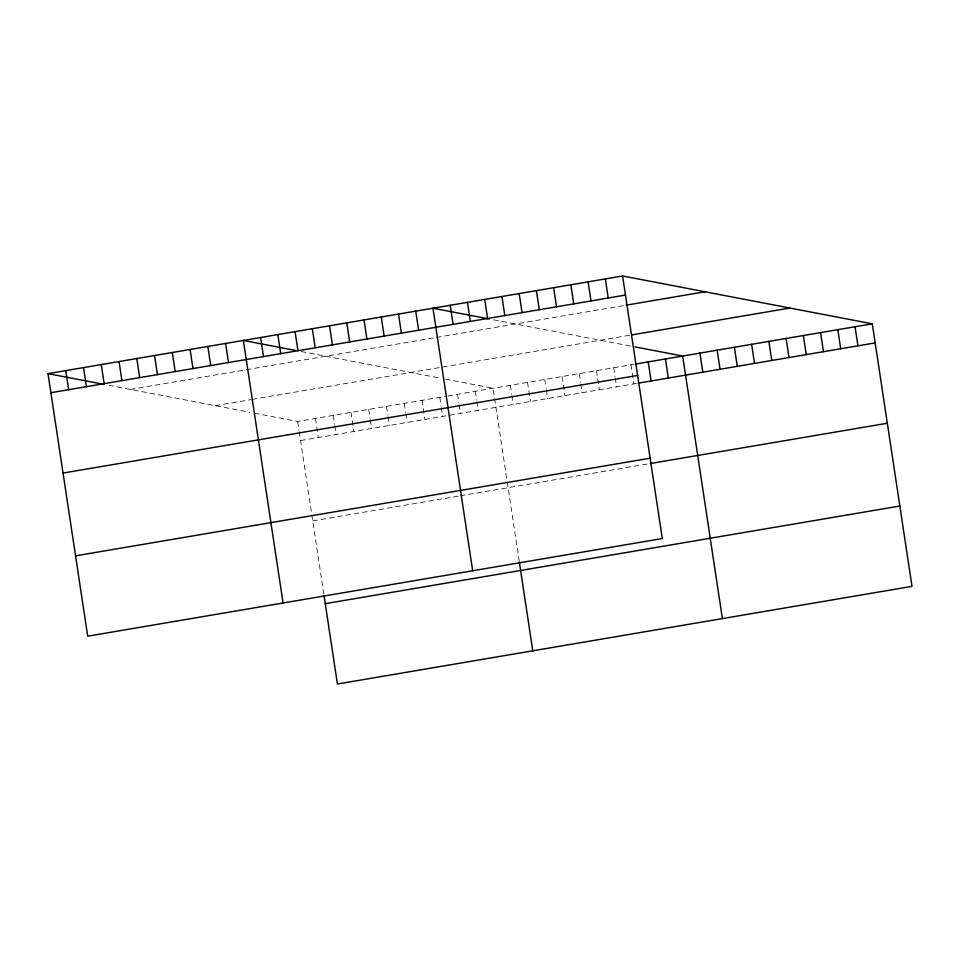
<?xml version="1.0" encoding="UTF-8"?>
<svg xmlns="http://www.w3.org/2000/svg" width="960" height="960" viewBox="0 0 960 960"><rect width="100%" height="100%" fill="white"/><g stroke="black" fill="none" stroke-linecap="round" stroke-linejoin="round"><path stroke-width="0.72" stroke-dasharray="4.8 3.6" d="M130.404 389.412L434.94 337.668M436.368 337.416L624.552 305.448M215.304 405.672L250.824 399.636M252.192 399.408L630.444 335.124M254.328 413.148L297.708 421.452L446.616 396.156M447.984 395.916L633.84 364.332M300.588 440.532L636.72 383.424M312.744 520.884L458.916 496.044M460.284 495.816L648.876 463.764M493.692 319.836L630.636 346.068M301.188 351.504L441.024 378.288M445.356 379.116L493.068 388.26L494.4 397.068M108.72 385.26L249.996 412.32M630.96 364.824L633.852 383.904M613.728 367.752L615.06 376.56M615.276 378.024L616.608 386.832M596.484 370.68L599.376 389.76M579.252 373.608L580.584 382.416M580.8 383.892L582.132 392.7M562.02 376.536L564.9 395.628M544.776 379.476L546.108 388.272M546.336 389.748L547.668 398.556M527.544 382.404L530.424 401.484M510.3 385.332L511.632 394.14M511.86 395.604L513.192 404.412M494.616 398.532L507 480.384M507.216 481.848L519.372 562.188M475.308 391.272L476.64 400.08M476.856 401.556L478.188 410.352M457.548 394.296L458.88 403.104M459.096 404.568L460.428 413.376M439.788 397.308L441.12 406.116M441.336 407.592L442.668 416.388M422.028 400.332L424.908 419.412M404.268 403.344L405.6 412.152M405.816 413.628L407.148 422.424M386.508 406.368L387.84 415.176M388.056 416.64L389.388 425.448M368.748 409.38L370.08 418.188M370.296 419.652L371.628 428.46M350.988 412.404L353.868 431.484M333.228 415.416L334.56 424.224M334.776 425.688L336.108 434.496M315.468 418.44L318.348 437.52M297.708 421.452L299.04 430.26M299.256 431.724L323.796 594"/><path stroke-width="1.44" d="M622.584 275.988L662.292 538.548L87.708 636.18L48 373.632L622.584 275.988L872.292 323.82L912 586.368L337.416 684.012L324.012 595.38M50.88 392.712L625.476 295.068M625.98 305.196L704.988 291.768M631.884 334.884L789.888 308.04M635.28 364.092L872.292 323.82M63.036 473.052L637.632 375.42M638.16 383.172L875.184 342.9M75.552 555.84L650.148 458.196M650.316 463.524L887.328 423.24M325.26 603.66L899.844 506.028M489.36 319.008L432.972 308.208L472.68 570.768M634.968 346.896L682.68 356.04L722.388 618.588M295.404 350.4L243.36 340.428L283.068 602.988M48 373.632L104.376 384.432M855.06 326.748L857.94 345.828M837.816 329.676L840.708 348.756M820.584 332.604L823.464 351.684M803.34 335.532L806.232 354.612M786.108 338.46L788.988 357.54M768.864 341.388L771.756 360.468M751.632 344.316L754.512 363.408M734.388 347.256L737.28 366.336M717.156 350.184L720.036 369.264M699.912 353.112L702.804 372.192M665.436 358.968L668.328 378.048M648.204 361.896L651.084 380.976M605.352 278.916L608.232 297.996M588.108 281.844L591 300.936M570.876 284.772L573.756 303.864M553.644 287.712L556.524 306.792M536.4 290.64L539.292 309.72M519.168 293.568L522.048 312.648M501.924 296.496L504.816 315.576M484.692 299.424L487.572 318.504M519.372 562.188L532.776 650.808M467.448 302.352L470.34 321.432M450.216 305.28L453.096 324.36M415.74 311.136L418.62 330.216M398.496 314.064L401.388 333.156M381.264 317.004L384.144 336.084M364.02 319.932L366.912 339.012M346.788 322.86L349.668 341.94M329.544 325.788L332.436 344.868M312.312 328.716L315.192 347.796M295.068 331.644L297.96 350.724M277.836 334.572L280.716 353.652M260.592 337.5L263.484 356.58M225.6 343.452L228.492 362.532M207.84 346.464L210.732 365.544M190.08 349.488L192.972 368.568M172.32 352.5L175.2 371.58M154.56 355.524L157.44 374.604M136.8 358.536L139.68 377.616M119.04 361.56L121.92 380.64M101.28 364.572L104.16 383.652M83.52 367.596L86.4 386.676M65.76 370.608L68.64 389.688"/></g></svg>
